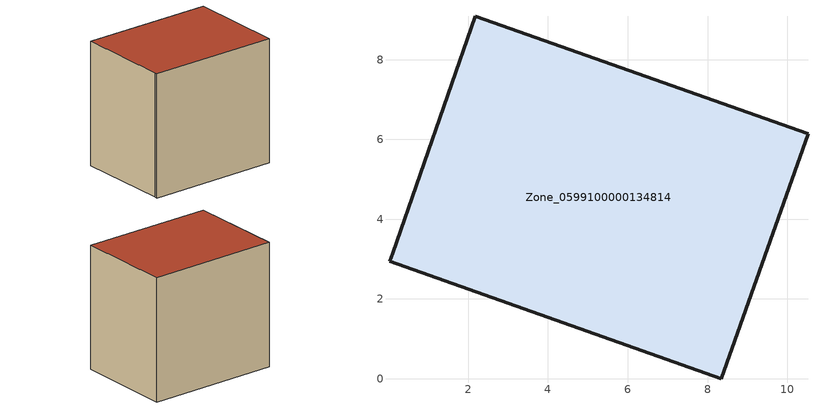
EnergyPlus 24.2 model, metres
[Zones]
Zone_0599100000134814
 floor ground (C_G): 2.18,9.09 10.52,6.14 8.34,0 0.03,2.94 0.1,3.14 z0.28
 wall outside (C_F): 8.34,0 10.52,6.14 2.18,9.09 0.1,3.14 0.03,2.94 8.34,0 z0.28:8.58
 roof outside (C_R): 10.52,6.14 2.18,9.09 0.1,3.14 0.03,2.94 8.34,0 z8.58
[BUILDING]
Pand.0599100000134814: North Axis=0; Terrain=City; Loads Convergence Tolerance Value=0.04; Temperature Convergence Tolerance Value=0.4; Solar Distribution=FullExterior; Maximum Number of Warmup Days=25; Minimum Number of Warmup Days=1
[Site:Location]
Rotterdam.The.Hague.AP_ZH_NLD Design_Conditions: Latitude=51.96; Longitude=4.45; Time Zone=1; Elevation=-4.5
[SITE:GROUNDTEMPERATURE:BUILDINGSURFACE]
18, 18, 18, 18, 18, 18, 18, 18, 18, 18, 18, 18
[MATERIAL] Thermal Absorptance=0.9; Solar Absorptance=0.7; Visible Absorptance=0.7
Name | Roughness | Thickness | Conductivity | Density | Specific Heat
G.TC.1965-1974 | MediumSmooth | 0.15 | 0.882353 | 540 | 1210
F.TC.1965-1974 | Rough | 0.3 | 0.697674 | 1920 | 840
R.TC.1965-1974 | MediumRough | 0.2 | 0.232558 | 1500 | 1000
[CONSTRUCTION]
C_G: G.TC.1965-1974
C_F: F.TC.1965-1974
C_R: R.TC.1965-1974
[ZONE]
Zone_0599100000134814: Type=1; Multiplier=1; Ceiling Height=Autocalculate; Volume=Autocalculate; Floor Area=autocalculate; Part of Total Floor Area=Yes
[ZONEINFILTRATION:DESIGNFLOWRATE]
Infil_Zone_0599100000134814: Zone or ZoneList or Space or SpaceList=Zone_0599100000134814; Schedule=AlwaysOn; Design Flow Rate Calculation Method=Flow/Area; Flow Rate per Floor Area=0.003; Constant Term Coefficient=1; Temperature Term Coefficient=0; Velocity Term Coefficient=0; Velocity Squared Term Coefficient=0
[HVACTEMPLATE:ZONE:IDEALLOADSAIRSYSTEM]
Zone_0599100000134814: Maximum Heating Supply Air Temperature=50; Minimum Cooling Supply Air Temperature=13; Maximum Heating Supply Air Humidity Ratio=0.0156; Minimum Cooling Supply Air Humidity Ratio=0.0077; Heating Limit=NoLimit; Cooling Limit=NoLimit; Dehumidification Control Type=ConstantSensibleHeatRatio; Cooling Sensible Heat Ratio=0.7; Dehumidification Setpoint=60; Humidification Control Type=None; Humidification Setpoint=30; Outdoor Air Method=None; Outdoor Air Flow Rate per Person=0.00944; Outdoor Air Flow Rate per Zone Floor Area=0; Outdoor Air Flow Rate per Zone=0; Demand Controlled Ventilation Type=None; Outdoor Air Economizer Type=NoEconomizer; Heat Recovery Type=None; Sensible Heat Recovery Effectiveness=0.7; Latent Heat Recovery Effectiveness=0.65
[ZONECONTROL:THERMOSTAT]
ThermostatControl_Zone_0599100000134814: Zone or ZoneList=Zone_0599100000134814; Control Type Schedule=DualSetpointControlType; Control 1=Thermostat_Zone_0599100000134814; Temperature Difference Between Cutout And Setpoint=0
[THERMOSTATSETPOINT:DUALSETPOINT]
Thermostat_Zone_0599100000134814: Heating Setpoint Temperature Schedule=HeatingSetpoint_Zone_0599100000134814; Cooling Setpoint Temperature Schedule=CoolingSetpoint_Zone_0599100000134814
[SCHEDULE:COMPACT]
HeatingSetpoint_Zone_0599100000134814: Through: 12/31, For: AllDays, Until: 24:00, 21
CoolingSetpoint_Zone_0599100000134814: Through: 12/31, For: AllDays, Until: 24:00, 24
DualSetpointControlType: Through: 12/31, For: AllDays, Until: 24:00, 4
AlwaysOn: Through: 12/31, For: AllDays, Until: 24:00, 1
